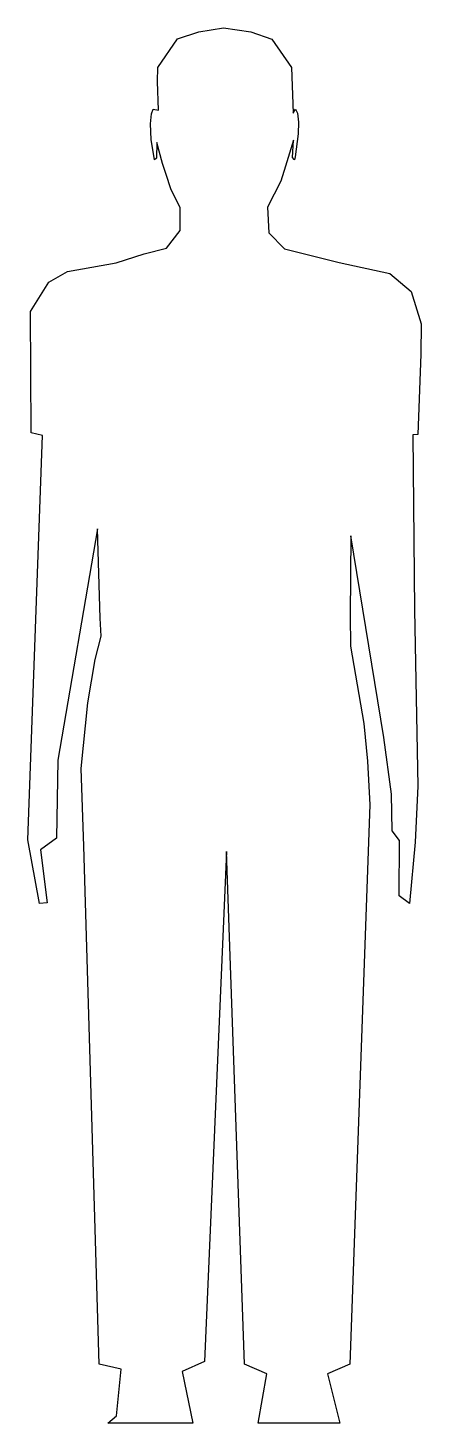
# Model space of a CAD drawing. Extents: x -10 to 10.3, y 0 to 72.
import ezdxf

# ---------------------------------------------------------------- set-up
doc = ezdxf.new("R2010")
doc.units = 0
doc.header["$LTSCALE"] = 5
doc.header["$MEASUREMENT"] = 0
doc.layers.get('0').update_dxf_attribs({"linetype": 'CONTINUOUS'})

msp = doc.modelspace()

# ---------------------------------------------------------------- linework, layer by layer
for p, q in [((-1.162, 71.85), (0.108, 72.047)), ((0.108, 72.047), (1.52, 71.836)), ((-3.293, 70.004), (-2.274, 71.487)), ((-2.274, 71.487), (-1.162, 71.85)), ((1.52, 71.836), (2.599, 71.468)), ((2.599, 71.468), (3.616, 70.004)), ((-3.301, 69.282), (-3.293, 70.004)), ((3.616, 70.004), (3.714, 67.644)), ((-3.256, 67.798), (-3.301, 69.282)), ((-3.623, 67.614), (-3.523, 67.857)), ((-3.523, 67.857), (-3.256, 67.798)), ((3.714, 67.644), (3.824, 67.846)), ((3.824, 67.846), (3.933, 67.638)), ((-3.666, 67.099), (-3.623, 67.614)), ((-3.629, 66.29), (-3.666, 67.099)), ((3.933, 67.638), (3.976, 67.172)), ((3.976, 67.172), (3.966, 66.572)), ((-3.457, 65.238), (-3.629, 66.29)), ((3.966, 66.572), (3.808, 65.39)), ((-3.346, 66.124), (-3.359, 65.315)), ((-3.039, 65.048), (-3.346, 66.124)), ((3.723, 66.254), (3.311, 64.915)), ((3.671, 65.35), (3.723, 66.254)), ((-3.359, 65.315), (-3.457, 65.238)), ((-2.863, 64.474), (-3.039, 65.048)), ((3.311, 64.915), (3.073, 64.139)), ((3.752, 65.252), (3.671, 65.35)), ((3.77, 65.238), (3.752, 65.252)), ((3.808, 65.39), (3.77, 65.238)), ((-2.621, 63.741), (-2.863, 64.474)), ((3.073, 64.139), (2.383, 62.794)), ((-2.136, 62.756), (-2.621, 63.741)), ((-2.133, 61.584), (-2.136, 62.756)), ((2.383, 62.794), (2.445, 61.472)), ((-2.845, 60.669), (-2.133, 61.584)), ((2.445, 61.472), (3.255, 60.634)), ((-3.991, 60.382), (-2.845, 60.669)), ((3.255, 60.634), (6.08, 59.937)), ((-7.948, 59.47), (-5.447, 59.911)), ((-5.447, 59.911), (-3.991, 60.382)), ((6.08, 59.937), (8.695, 59.368)), ((-8.918, 58.918), (-7.948, 59.47)), ((8.695, 59.368), (9.798, 58.442)), ((-9.867, 57.394), (-8.918, 58.918)), ((9.798, 58.442), (10.318, 56.773)), ((-9.833, 51.134), (-9.867, 57.394)), ((10.318, 56.773), (10.311, 55.194)), ((10.311, 55.194), (10.149, 51.048)), ((-9.864, 33.904), (-9.253, 50.997)), ((-9.253, 50.997), (-9.833, 51.134)), ((10.149, 51.048), (9.89, 51.025)), ((9.89, 51.025), (9.969, 41.996)), ((-6.404, 46.178), (-8.462, 34.235)), ((-6.26, 41.56), (-6.404, 46.178)), ((6.692, 45.819), (6.648, 41.701)), ((8.393, 35.408), (6.692, 45.819)), ((9.969, 41.996), (10.144, 32.896)), ((-6.21, 40.633), (-6.26, 41.56)), ((6.648, 41.701), (6.661, 40.116)), ((-6.526, 39.436), (-6.21, 40.633)), ((6.661, 40.116), (7.356, 36.119)), ((-6.906, 37.192), (-6.526, 39.436)), ((-7.251, 33.804), (-6.906, 37.192)), ((7.356, 36.119), (7.539, 34.186)), ((8.784, 32.472), (8.393, 35.408)), ((-10.003, 30.121), (-9.864, 33.904)), ((-8.462, 34.235), (-8.524, 30.205)), ((7.539, 34.186), (7.667, 31.931)), ((-7.112, 29.785), (-7.251, 33.804)), ((8.828, 30.577), (8.784, 32.472)), ((10.144, 32.896), (10.015, 29.992)), ((7.667, 31.931), (6.633, 3.041)), ((9.201, 30.088), (8.828, 30.577)), ((-9.398, 26.826), (-10.003, 30.121)), ((-8.524, 30.205), (-9.359, 29.603)), ((-9.359, 29.603), (-9.003, 26.861)), ((-6.32, 3.04), (-7.112, 29.785)), ((9.182, 27.234), (9.201, 30.088)), ((10.015, 29.992), (9.71, 26.826)), ((0.253, 29.522), (-0.88, 3.175)), ((1.197, 3.048), (0.253, 29.522)), ((-9.003, 26.861), (-9.398, 26.826)), ((9.71, 26.826), (9.182, 27.234)), ((-5.181, 2.787), (-6.32, 3.04)), ((-0.88, 3.175), (-2.028, 2.665)), ((2.343, 2.537), (1.197, 3.048)), ((6.633, 3.041), (5.488, 2.538)), ((-5.431, 0.368), (-5.181, 2.787)), ((-2.028, 2.665), (-1.479, 0)), ((1.903, 0), (2.343, 2.537)), ((5.488, 2.538), (6.109, 0)), ((-5.877, 0), (-5.431, 0.368)), ((-1.479, 0), (-5.877, 0)), ((6.109, 0), (1.903, 0))]:
    msp.add_line(p, q)

doc.saveas('drawing.dxf')
